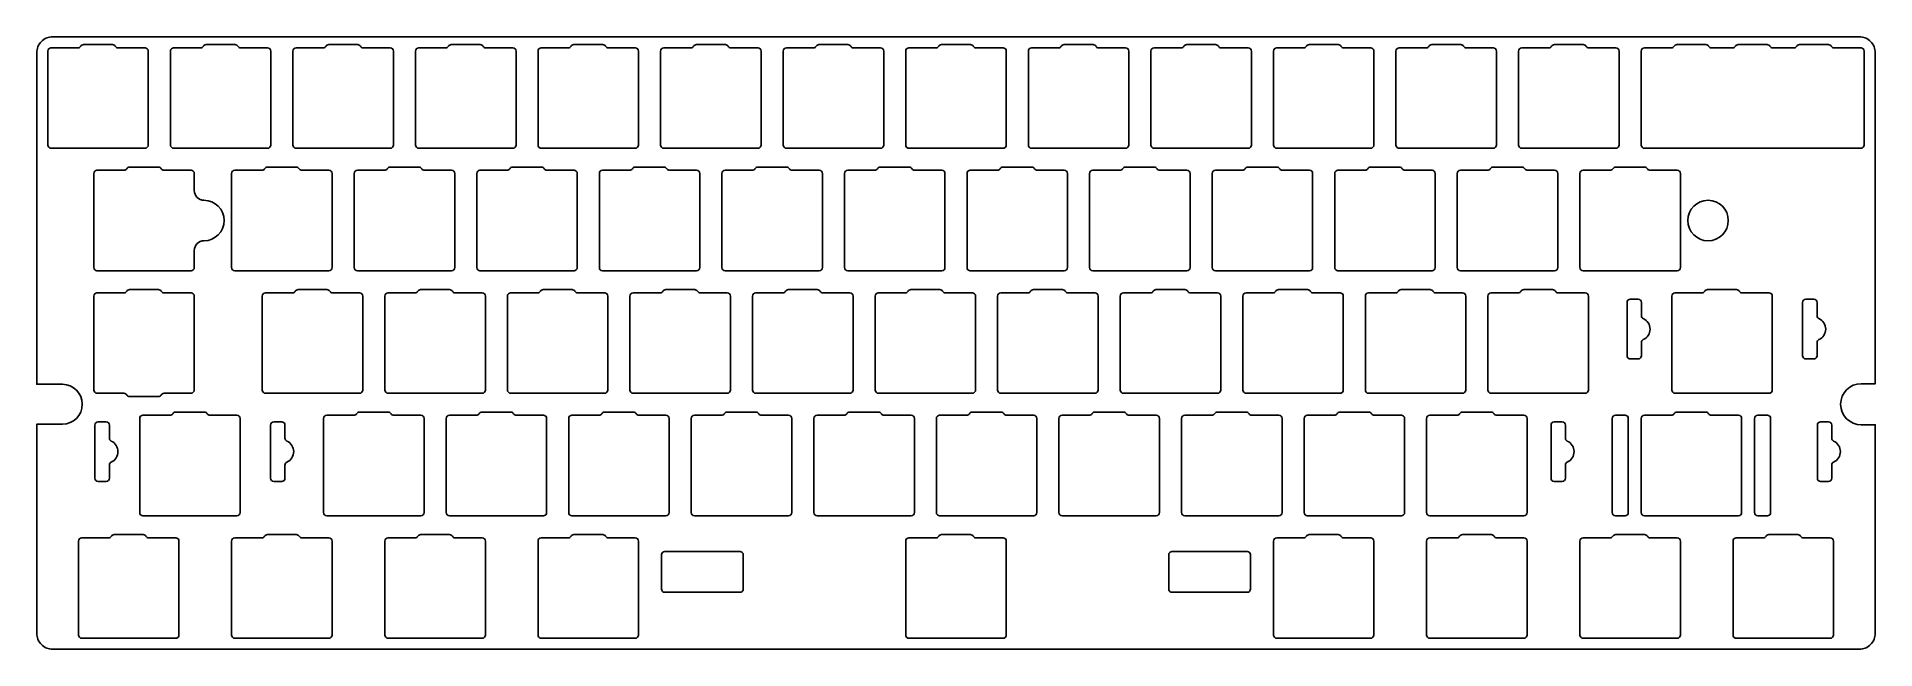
# Model space of a CAD drawing. Header units: millimetres. Extents: x 0 to 286, y -95 to 0.
import ezdxf

# ---------------------------------------------------------------- set-up
doc = ezdxf.new("R2010")
doc.units = ezdxf.units.MM
doc.layers.get('0').update_dxf_attribs({"linetype": 'CONTINUOUS'})

msp = doc.modelspace()

# ---------------------------------------------------------------- linework, layer by layer
for p, q in [((20.77, -16.84), (20.77, -2.22)), ((21.27, -1.72), (25.46, -1.72)), ((26.32, -1.22), (30.82, -1.22)), ((31.69, -1.72), (35.88, -1.72)), ((36.38, -2.22), (36.38, -16.84)), ((39.81, -16.84), (39.81, -2.22)), ((40.32, -1.72), (44.51, -1.72)), ((45.38, -1.22), (49.88, -1.22)), ((50.74, -1.72), (54.94, -1.72)), ((55.44, -2.22), (55.44, -16.84)), ((116.02, -16.84), (116.02, -2.22)), ((116.52, -1.72), (120.71, -1.72)), ((121.58, -1.22), (126.08, -1.22)), ((126.94, -1.72), (131.14, -1.72)), ((131.64, -2.22), (131.64, -16.84)), ((135.06, -16.84), (135.06, -2.22)), ((135.56, -1.72), (139.76, -1.72)), ((140.62, -1.22), (145.12, -1.22)), ((145.99, -1.72), (150.19, -1.72)), ((150.69, -2.22), (150.69, -16.84)), ((154.12, -16.84), (154.12, -2.22)), ((154.62, -1.72), (158.81, -1.72)), ((159.68, -1.22), (164.18, -1.22)), ((165.04, -1.72), (169.24, -1.72)), ((169.74, -2.22), (169.74, -16.84)), ((173.17, -16.84), (173.17, -2.22)), ((173.67, -1.72), (177.86, -1.72)), ((178.73, -1.22), (183.23, -1.22)), ((184.09, -1.72), (188.29, -1.72)), ((188.79, -2.22), (188.79, -16.84)), ((230.31, -16.84), (230.31, -2.22)), ((230.82, -1.72), (235.01, -1.72)), ((235.88, -1.22), (240.38, -1.22)), ((241.24, -1.72), (245.44, -1.72)), ((245.94, -2.22), (245.94, -16.84)), ((249.37, -16.84), (249.37, -2.22)), ((249.87, -1.72), (254.06, -1.72)), ((254.93, -1.22), (259.43, -1.22)), ((260.29, -1.72), (263.58, -1.72)), ((264.45, -1.22), (268.95, -1.22)), ((269.82, -1.72), (273.11, -1.72)), ((273.98, -1.22), (278.48, -1.22)), ((279.34, -1.72), (283.54, -1.72)), ((284.04, -2.22), (284.04, -16.84)), ((35.88, -17.34), (21.27, -17.34)), ((54.94, -17.34), (40.32, -17.34)), ((131.14, -17.34), (116.52, -17.34)), ((150.19, -17.34), (135.56, -17.34)), ((169.24, -17.34), (154.62, -17.34)), ((188.29, -17.34), (173.67, -17.34)), ((245.44, -17.34), (230.82, -17.34)), ((283.54, -17.34), (249.87, -17.34)), ((125.54, -35.89), (125.54, -21.27)), ((126.04, -20.77), (130.23, -20.77)), ((131.1, -20.27), (135.6, -20.27)), ((136.47, -20.77), (140.66, -20.77)), ((141.16, -21.27), (141.16, -35.89)), ((182.69, -35.89), (182.69, -21.27)), ((183.19, -20.77), (187.38, -20.77)), ((188.25, -20.27), (192.75, -20.27)), ((193.62, -20.77), (197.81, -20.77)), ((198.31, -21.27), (198.31, -35.89)), ((201.74, -35.89), (201.74, -21.27)), ((202.24, -20.77), (206.43, -20.77)), ((207.3, -20.27), (211.8, -20.27)), ((212.67, -20.77), (216.86, -20.77)), ((217.36, -21.27), (217.36, -35.89)), ((220.79, -35.89), (220.79, -21.27)), ((221.29, -20.77), (225.48, -20.77)), ((226.35, -20.27), (230.85, -20.27)), ((231.72, -20.77), (235.91, -20.77)), ((236.41, -21.27), (236.41, -35.89)), ((239.84, -35.89), (239.84, -21.27)), ((240.34, -20.77), (244.53, -20.77)), ((245.4, -20.27), (249.9, -20.27)), ((250.77, -20.77), (254.96, -20.77)), ((255.46, -21.27), (255.46, -35.89)), ((140.66, -36.39), (126.04, -36.39)), ((197.81, -36.39), (183.19, -36.39)), ((216.86, -36.39), (202.24, -36.39)), ((235.91, -36.39), (221.29, -36.39)), ((254.96, -36.39), (240.34, -36.39)), ((168.9, -39.82), (173.1, -39.82)), ((173.96, -39.32), (178.46, -39.32)), ((179.33, -39.82), (183.52, -39.82)), ((187.95, -39.82), (192.15, -39.82)), ((193.01, -39.32), (197.51, -39.32)), ((198.38, -39.82), (202.57, -39.82)), ((207, -39.82), (211.2, -39.82)), ((212.06, -39.32), (216.56, -39.32)), ((217.43, -39.82), (221.62, -39.82)), ((226.05, -39.82), (230.25, -39.82)), ((231.11, -39.32), (235.61, -39.32)), ((236.48, -39.82), (240.67, -39.82)), ((168.4, -54.94), (168.4, -40.32)), ((184.02, -40.32), (184.02, -54.94)), ((187.45, -54.94), (187.45, -40.32)), ((203.07, -40.32), (203.07, -54.94)), ((206.5, -54.94), (206.5, -40.32)), ((222.12, -40.32), (222.12, -54.94)), ((225.55, -54.94), (225.55, -40.32)), ((241.17, -40.32), (241.17, -54.94)), ((183.52, -55.44), (168.9, -55.44)), ((202.57, -55.44), (187.95, -55.44)), ((221.62, -55.44), (207, -55.44)), ((240.67, -55.44), (226.05, -55.44)), ((82.68, -73.99), (82.68, -59.37)), ((83.18, -58.87), (87.37, -58.87)), ((88.24, -58.37), (92.74, -58.37)), ((93.6, -58.87), (97.8, -58.87)), ((98.3, -59.37), (98.3, -73.99)), ((101.73, -73.99), (101.73, -59.37)), ((102.23, -58.87), (106.42, -58.87)), ((107.29, -58.37), (111.79, -58.37)), ((112.65, -58.87), (116.85, -58.87)), ((117.35, -59.37), (117.35, -73.99)), ((158.88, -73.99), (158.88, -59.37)), ((159.38, -58.87), (163.57, -58.87)), ((164.44, -58.37), (168.94, -58.37)), ((169.8, -58.87), (174, -58.87)), ((174.5, -59.37), (174.5, -73.99)), ((177.93, -73.99), (177.93, -59.37)), ((178.43, -58.87), (182.62, -58.87)), ((183.49, -58.37), (187.99, -58.37)), ((188.85, -58.87), (193.05, -58.87)), ((193.55, -59.37), (193.55, -73.99)), ((216.03, -73.99), (216.03, -59.37)), ((216.53, -58.87), (220.72, -58.87)), ((221.59, -58.37), (226.09, -58.37)), ((226.95, -58.87), (231.15, -58.87)), ((231.65, -59.37), (231.65, -73.99)), ((235.86, -59.88), (237.09, -59.88)), ((277.26, -59.88), (278.49, -59.88)), ((235.36, -68.65), (235.36, -60.38)), ((237.59, -60.38), (237.59, -62.43)), ((276.76, -68.65), (276.76, -60.38)), ((278.99, -60.38), (278.99, -62.43)), ((237.59, -66.6), (237.59, -68.65)), ((278.99, -66.6), (278.99, -68.65)), ((237.09, -69.15), (235.86, -69.15)), ((278.49, -69.15), (277.26, -69.15)), ((97.8, -74.49), (83.18, -74.49)), ((116.85, -74.49), (102.23, -74.49)), ((174, -74.49), (159.38, -74.49)), ((193.05, -74.49), (178.43, -74.49)), ((231.15, -74.49), (216.53, -74.49)), ((30.29, -93.04), (30.29, -78.42)), ((30.79, -77.92), (34.98, -77.92)), ((35.85, -77.42), (40.35, -77.42)), ((41.22, -77.92), (45.41, -77.92)), ((45.91, -78.42), (45.91, -93.04)), ((77.91, -93.04), (77.91, -78.42)), ((78.41, -77.92), (82.61, -77.92)), ((83.47, -77.42), (87.97, -77.42)), ((88.84, -77.92), (93.03, -77.92)), ((93.53, -78.42), (93.53, -93.04)), ((135.06, -93.04), (135.06, -78.42)), ((135.56, -77.92), (139.76, -77.92)), ((140.62, -77.42), (145.12, -77.42)), ((145.99, -77.92), (150.19, -77.92)), ((150.69, -78.42), (150.69, -93.04)), ((192.21, -93.04), (192.21, -78.42)), ((192.72, -77.92), (196.91, -77.92)), ((197.78, -77.42), (202.28, -77.42)), ((203.14, -77.92), (207.33, -77.92)), ((207.84, -78.42), (207.84, -93.04)), ((216.03, -93.04), (216.03, -78.42)), ((216.53, -77.92), (220.72, -77.92)), ((221.59, -77.42), (226.09, -77.42)), ((226.95, -77.92), (231.15, -77.92)), ((231.65, -78.42), (231.65, -93.04)), ((239.84, -93.04), (239.84, -78.42)), ((240.34, -77.92), (244.53, -77.92)), ((245.4, -77.42), (249.9, -77.42)), ((250.77, -77.92), (254.96, -77.92)), ((255.46, -78.42), (255.46, -93.04)), ((263.65, -93.04), (263.65, -78.42)), ((264.15, -77.92), (268.35, -77.92)), ((269.21, -77.42), (273.71, -77.42)), ((274.58, -77.92), (278.77, -77.92)), ((279.27, -78.42), (279.27, -93.04)), ((45.41, -93.54), (30.79, -93.54)), ((93.03, -93.54), (78.41, -93.54)), ((150.19, -93.54), (135.56, -93.54)), ((207.33, -93.54), (192.72, -93.54)), ((231.15, -93.54), (216.53, -93.54)), ((254.96, -93.54), (240.34, -93.54)), ((278.77, -93.54), (264.15, -93.54))]:
    msp.add_line(p, q)
for points in [[(283.25, 0), (2.5, 0, 0.414214), (0, -2.5), (0, -54.05), (3.98, -54.05, -1), (3.98, -60.25), (0, -60.25), (0, -92.75, 0.414214), (2.5, -95.25), (283.25, -95.25, 0.414214), (285.75, -92.75), (285.75, -60.35), (283.57, -60.35, -1), (283.57, -53.95), (285.75, -53.95), (285.75, -2.5, 0.414214)], [(2.21, -17.34), (16.83, -17.34, 0.414214), (17.33, -16.84), (17.33, -2.22, 0.414214), (16.83, -1.72), (12.64, -1.72, -0.267949), (12.21, -1.47, 0.267949), (11.78, -1.22), (7.28, -1.22, 0.267949), (6.84, -1.47, -0.267949), (6.41, -1.72), (2.21, -1.72, 0.414214), (1.71, -2.22), (1.71, -16.84, 0.414214)], [(73.99, -1.72), (69.79, -1.72, -0.267949), (69.36, -1.47, 0.267949), (68.92, -1.22), (64.43, -1.22, 0.267949), (63.99, -1.47, -0.267949), (63.56, -1.72), (59.36, -1.72, 0.414214), (58.86, -2.22), (58.86, -16.84, 0.414214), (59.36, -17.34), (73.99, -17.34, 0.414214), (74.49, -16.84), (74.49, -2.22, 0.414214)], [(87.97, -1.22), (83.47, -1.22, 0.267949), (83.04, -1.47, -0.267949), (82.61, -1.72), (78.41, -1.72, 0.414214), (77.91, -2.22), (77.91, -16.84, 0.414214), (78.41, -17.34), (93.03, -17.34, 0.414214), (93.53, -16.84), (93.53, -2.22, 0.414214), (93.03, -1.72), (88.84, -1.72, -0.267949), (88.41, -1.47, 0.267949)], [(97.47, -17.34), (112.09, -17.34, 0.414214), (112.59, -16.84), (112.59, -2.22, 0.414214), (112.09, -1.72), (107.89, -1.72, -0.267949), (107.46, -1.47, 0.267949), (107.03, -1.22), (102.53, -1.22, 0.267949), (102.09, -1.47, -0.267949), (101.66, -1.72), (97.47, -1.72, 0.414214), (96.97, -2.22), (96.97, -16.84, 0.414214)], [(192.72, -17.34, -0.414214), (192.21, -16.84), (192.21, -2.22, -0.414214), (192.72, -1.72), (196.91, -1.72, 0.267949), (197.34, -1.47, -0.267949), (197.78, -1.22), (202.28, -1.22, -0.267949), (202.71, -1.47, 0.267949), (203.14, -1.72), (207.33, -1.72, -0.414214), (207.84, -2.22), (207.84, -16.84, -0.414214), (207.33, -17.34)], [(215.96, -1.72), (211.77, -1.72, 0.414214), (211.26, -2.22), (211.26, -16.84, 0.414214), (211.77, -17.34), (226.39, -17.34, 0.414214), (226.89, -16.84), (226.89, -2.22, 0.414214), (226.39, -1.72), (222.19, -1.72, -0.267949), (221.76, -1.47, 0.267949), (221.33, -1.22), (216.83, -1.22, 0.267949), (216.39, -1.47, -0.267949)], [(18.92, -20.27), (14.42, -20.27, 0.267949), (13.99, -20.52, -0.267949), (13.55, -20.77), (9.36, -20.77, 0.414214), (8.86, -21.27), (8.86, -35.89, 0.414214), (9.36, -36.39), (23.98, -36.39, 0.414214), (24.48, -35.89), (24.48, -33.23, -0.414214), (25.98, -31.73), (25.99, -31.73, 1), (25.99, -25.43), (25.98, -25.43, -0.414214), (24.48, -23.93), (24.48, -21.27, 0.414214), (23.98, -20.77), (19.78, -20.77, -0.267949), (19.35, -20.52, 0.267949)], [(30.79, -36.39), (45.41, -36.39, 0.414214), (45.91, -35.89), (45.91, -21.27, 0.414214), (45.41, -20.77), (41.22, -20.77, -0.267949), (40.78, -20.52, 0.267949), (40.35, -20.27), (35.85, -20.27, 0.267949), (35.42, -20.52, -0.267949), (34.98, -20.77), (30.79, -20.77, 0.414214), (30.29, -21.27), (30.29, -35.89, 0.414214)], [(64.96, -35.89, -0.414214), (64.46, -36.39), (49.84, -36.39, -0.414214), (49.34, -35.89), (49.34, -21.27, -0.414214), (49.84, -20.77), (54.03, -20.77, 0.267949), (54.47, -20.52, -0.267949), (54.9, -20.27), (59.4, -20.27, -0.267949), (59.83, -20.52, 0.267949), (60.27, -20.77), (64.46, -20.77, -0.414214), (64.96, -21.27)], [(68.89, -36.39), (83.51, -36.39, 0.414214), (84.01, -35.89), (84.01, -21.27, 0.414214), (83.51, -20.77), (79.32, -20.77, -0.267949), (78.88, -20.52, 0.267949), (78.45, -20.27), (73.95, -20.27, 0.267949), (73.52, -20.52, -0.267949), (73.08, -20.77), (68.89, -20.77, 0.414214), (68.39, -21.27), (68.39, -35.89, 0.414214)], [(103.06, -35.89, -0.414214), (102.56, -36.39), (87.94, -36.39, -0.414214), (87.44, -35.89), (87.44, -21.27, -0.414214), (87.94, -20.77), (92.13, -20.77, 0.267949), (92.57, -20.52, -0.267949), (93, -20.27), (97.5, -20.27, -0.267949), (97.93, -20.52, 0.267949), (98.37, -20.77), (102.56, -20.77, -0.414214), (103.06, -21.27)], [(121.61, -20.77, -0.414214), (122.11, -21.27), (122.11, -35.89, -0.414214), (121.61, -36.39), (106.99, -36.39, -0.414214), (106.49, -35.89), (106.49, -21.27, -0.414214), (106.99, -20.77), (111.18, -20.77, 0.267949), (111.62, -20.52, -0.267949), (112.05, -20.27), (116.55, -20.27, -0.267949), (116.98, -20.52, 0.267949), (117.42, -20.77)], [(160.21, -35.89), (160.21, -21.27, 0.414214), (159.71, -20.77), (155.52, -20.77, -0.267949), (155.08, -20.52, 0.267949), (154.65, -20.27), (150.15, -20.27, 0.267949), (149.72, -20.52, -0.267949), (149.28, -20.77), (145.09, -20.77, 0.414214), (144.59, -21.27), (144.59, -35.89, 0.414214), (145.09, -36.39), (159.71, -36.39, 0.414214)], [(179.26, -35.89, -0.414214), (178.76, -36.39), (164.14, -36.39, -0.414214), (163.64, -35.89), (163.64, -21.27, -0.414214), (164.14, -20.77), (168.33, -20.77, 0.267949), (168.77, -20.52, -0.267949), (169.2, -20.27), (173.7, -20.27, -0.267949), (174.13, -20.52, 0.267949), (174.57, -20.77), (178.76, -20.77, -0.414214), (179.26, -21.27)], [(24.48, -54.94), (24.48, -40.32, 0.414214), (23.98, -39.82), (19.78, -39.82, -0.267949), (19.35, -39.57, 0.267949), (18.92, -39.32), (14.42, -39.32, 0.267949), (13.99, -39.57, -0.267949), (13.55, -39.82), (9.36, -39.82, 0.414214), (8.86, -40.32), (8.86, -54.94, 0.414214), (9.36, -55.44), (13.55, -55.44, -0.267949), (13.99, -55.69, 0.267949), (14.42, -55.94), (18.92, -55.94, 0.267949), (19.35, -55.69, -0.267949), (19.78, -55.44), (23.98, -55.44, 0.414214)], [(39.75, -39.82), (35.55, -39.82, 0.414214), (35.05, -40.32), (35.05, -54.94, 0.414214), (35.55, -55.44), (50.17, -55.44, 0.414214), (50.67, -54.94), (50.67, -40.32, 0.414214), (50.17, -39.82), (45.98, -39.82, -0.267949), (45.55, -39.57, 0.267949), (45.11, -39.32), (40.61, -39.32, 0.267949), (40.18, -39.57, -0.267949)], [(69.22, -39.82, -0.414214), (69.72, -40.32), (69.72, -54.94, -0.414214), (69.22, -55.44), (54.6, -55.44, -0.414214), (54.1, -54.94), (54.1, -40.32, -0.414214), (54.6, -39.82), (58.8, -39.82, 0.267949), (59.23, -39.57, -0.267949), (59.66, -39.32), (64.16, -39.32, -0.267949), (64.6, -39.57, 0.267949), (65.03, -39.82)], [(73.15, -40.32), (73.15, -54.94, 0.414214), (73.65, -55.44), (88.27, -55.44, 0.414214), (88.77, -54.94), (88.77, -40.32, 0.414214), (88.27, -39.82), (84.08, -39.82, -0.267949), (83.65, -39.57, 0.267949), (83.21, -39.32), (78.71, -39.32, 0.267949), (78.28, -39.57, -0.267949), (77.85, -39.82), (73.65, -39.82, 0.414214)], [(107.32, -39.82), (103.13, -39.82, -0.267949), (102.7, -39.57, 0.267949), (102.26, -39.32), (97.76, -39.32, 0.267949), (97.33, -39.57, -0.267949), (96.9, -39.82), (92.7, -39.82, 0.414214), (92.2, -40.32), (92.2, -54.94, 0.414214), (92.7, -55.44), (107.32, -55.44, 0.414214), (107.82, -54.94), (107.82, -40.32, 0.414214)], [(111.75, -55.44, -0.414214), (111.25, -54.94), (111.25, -40.32, -0.414214), (111.75, -39.82), (115.95, -39.82, 0.267949), (116.38, -39.57, -0.267949), (116.81, -39.32), (121.31, -39.32, -0.267949), (121.75, -39.57, 0.267949), (122.18, -39.82), (126.37, -39.82, -0.414214), (126.87, -40.32), (126.87, -54.94, -0.414214), (126.37, -55.44)], [(145.92, -54.94, -0.414214), (145.42, -55.44), (130.8, -55.44, -0.414214), (130.3, -54.94), (130.3, -40.32, -0.414214), (130.8, -39.82), (135, -39.82, 0.267949), (135.43, -39.57, -0.267949), (135.86, -39.32), (140.36, -39.32, -0.267949), (140.8, -39.57, 0.267949), (141.23, -39.82), (145.42, -39.82, -0.414214), (145.92, -40.32)], [(149.85, -55.44), (164.47, -55.44, 0.414214), (164.97, -54.94), (164.97, -40.32, 0.414214), (164.47, -39.82), (160.28, -39.82, -0.267949), (159.85, -39.57, 0.267949), (159.41, -39.32), (154.91, -39.32, 0.267949), (154.48, -39.57, -0.267949), (154.05, -39.82), (149.85, -39.82, 0.414214), (149.35, -40.32), (149.35, -54.94, 0.414214)], [(254.13, -40.32), (254.13, -54.94, 0.414214), (254.63, -55.44), (269.25, -55.44, 0.414214), (269.75, -54.94), (269.75, -40.32, 0.414214), (269.25, -39.82), (265.05, -39.82, -0.267949), (264.62, -39.57, 0.267949), (264.19, -39.32), (259.69, -39.32, 0.267949), (259.25, -39.57, -0.267949), (258.82, -39.82), (254.63, -39.82, 0.414214)], [(247.17, -41.33), (247.17, -49.6, 0.414214), (247.67, -50.1), (248.9, -50.1, 0.414214), (249.4, -49.6), (249.4, -47.55, -0.29455), (249.7, -47.1, 0.645066), (249.7, -43.84, -0.29455), (249.4, -43.38), (249.4, -41.33, 0.414214), (248.9, -40.83), (247.67, -40.83, 0.414214)], [(274.97, -50.1, -0.414214), (274.47, -49.6), (274.47, -41.33, -0.414214), (274.97, -40.83), (276.21, -40.83, -0.414214), (276.71, -41.33), (276.71, -43.38, 0.29455), (277, -43.84, -0.645066), (277, -47.1, 0.29455), (276.71, -47.55), (276.71, -49.6, -0.414214), (276.21, -50.1)], [(9.04, -60.38, -0.414214), (9.54, -59.88), (10.78, -59.88, -0.414214), (11.28, -60.38), (11.28, -62.43, 0.29455), (11.57, -62.89, -0.645066), (11.57, -66.15, 0.29455), (11.28, -66.6), (11.28, -68.65, -0.414214), (10.78, -69.15), (9.54, -69.15, -0.414214), (9.04, -68.65)], [(16.5, -74.49), (31.12, -74.49, 0.414214), (31.62, -73.99), (31.62, -59.37, 0.414214), (31.12, -58.87), (26.93, -58.87, -0.267949), (26.5, -58.62, 0.267949), (26.06, -58.37), (21.56, -58.37, 0.267949), (21.13, -58.62, -0.267949), (20.7, -58.87), (16.5, -58.87, 0.414214), (16, -59.37), (16, -73.99, 0.414214)], [(38.58, -68.65, -0.414214), (38.08, -69.15), (36.85, -69.15, -0.414214), (36.35, -68.65), (36.35, -60.38, -0.414214), (36.85, -59.88), (38.08, -59.88, -0.414214), (38.58, -60.38), (38.58, -62.43, 0.29455), (38.88, -62.89, -0.645066), (38.88, -66.15, 0.29455), (38.58, -66.6)], [(49.7, -58.62, -0.267949), (49.27, -58.87), (45.08, -58.87, 0.414214), (44.58, -59.37), (44.58, -73.99, 0.414214), (45.08, -74.49), (59.7, -74.49, 0.414214), (60.2, -73.99), (60.2, -59.37, 0.414214), (59.7, -58.87), (55.5, -58.87, -0.267949), (55.07, -58.62, 0.267949), (54.64, -58.37), (50.14, -58.37, 0.267949)], [(68.75, -58.62, -0.267949), (68.32, -58.87), (64.13, -58.87, 0.414214), (63.63, -59.37), (63.63, -73.99, 0.414214), (64.13, -74.49), (78.75, -74.49, 0.414214), (79.25, -73.99), (79.25, -59.37, 0.414214), (78.75, -58.87), (74.55, -58.87, -0.267949), (74.12, -58.62, 0.267949), (73.69, -58.37), (69.19, -58.37, 0.267949)], [(130.84, -58.37, -0.267949), (131.27, -58.62, 0.267949), (131.7, -58.87), (135.9, -58.87, -0.414214), (136.4, -59.37), (136.4, -73.99, -0.414214), (135.9, -74.49), (121.28, -74.49, -0.414214), (120.78, -73.99), (120.78, -59.37, -0.414214), (121.28, -58.87), (125.47, -58.87, 0.267949), (125.9, -58.62, -0.267949), (126.34, -58.37)], [(155.45, -73.99, -0.414214), (154.95, -74.49), (140.33, -74.49, -0.414214), (139.83, -73.99), (139.83, -59.37, -0.414214), (140.33, -58.87), (144.52, -58.87, 0.267949), (144.95, -58.62, -0.267949), (145.39, -58.37), (149.89, -58.37, -0.267949), (150.32, -58.62, 0.267949), (150.75, -58.87), (154.95, -58.87, -0.414214), (155.45, -59.37)], [(212.1, -58.87), (207.9, -58.87, -0.267949), (207.47, -58.62, 0.267949), (207.04, -58.37), (202.54, -58.37, 0.267949), (202.1, -58.62, -0.267949), (201.67, -58.87), (197.48, -58.87, 0.414214), (196.98, -59.37), (196.98, -73.99, 0.414214), (197.48, -74.49), (212.1, -74.49, 0.414214), (212.6, -73.99), (212.6, -59.37, 0.414214)], [(245.37, -74.49), (246.87, -74.49, 0.414214), (247.37, -73.99), (247.37, -59.37, 0.414214), (246.87, -58.87), (245.37, -58.87, 0.414214), (244.87, -59.37), (244.87, -73.99, 0.414214)], [(264.99, -73.99), (264.99, -59.37, 0.414214), (264.49, -58.87), (260.29, -58.87, -0.267949), (259.86, -58.62, 0.267949), (259.43, -58.37), (254.93, -58.37, 0.267949), (254.49, -58.62, -0.267949), (254.06, -58.87), (249.87, -58.87, 0.414214), (249.37, -59.37), (249.37, -73.99, 0.414214), (249.87, -74.49), (264.49, -74.49, 0.414214)], [(268.99, -58.87), (267.49, -58.87, 0.414214), (266.99, -59.37), (266.99, -73.99, 0.414214), (267.49, -74.49), (268.99, -74.49, 0.414214), (269.49, -73.99), (269.49, -59.37, 0.414214)], [(22.1, -93.04), (22.1, -78.42, 0.414214), (21.6, -77.92), (17.4, -77.92, -0.267949), (16.97, -77.67, 0.267949), (16.54, -77.42), (12.04, -77.42, 0.267949), (11.6, -77.67, -0.267949), (11.17, -77.92), (6.98, -77.92, 0.414214), (6.48, -78.42), (6.48, -93.04, 0.414214), (6.98, -93.54), (21.6, -93.54, 0.414214)], [(59.23, -77.67, -0.267949), (58.8, -77.92), (54.6, -77.92, 0.414214), (54.1, -78.42), (54.1, -93.04, 0.414214), (54.6, -93.54), (69.22, -93.54, 0.414214), (69.72, -93.04), (69.72, -78.42, 0.414214), (69.22, -77.92), (65.03, -77.92, -0.267949), (64.6, -77.67, 0.267949), (64.16, -77.42), (59.66, -77.42, 0.267949)], [(97.61, -86.39), (109.31, -86.39, 0.414214), (109.81, -85.89), (109.81, -80.54, 0.414214), (109.31, -80.04), (97.61, -80.04, 0.414214), (97.11, -80.54), (97.11, -85.89, 0.414214)], [(175.94, -80.54), (175.94, -85.89, 0.414214), (176.44, -86.39), (188.14, -86.39, 0.414214), (188.64, -85.89), (188.64, -80.54, 0.414214), (188.14, -80.04), (176.44, -80.04, 0.414214)]]:
    msp.add_lwpolyline(points, format="xyb", close=True)
msp.add_circle((259.76, -28.58), 3.15)
for centre, radius, start, end in [((21.27, -2.22), 0.5, 90, 180), ((25.46, -1.22), 0.5, 270, 330), ((26.32, -1.72), 0.5, 90, 150), ((30.82, -1.72), 0.5, 30, 90), ((31.69, -1.22), 0.5, 210, 270), ((35.88, -2.22), 0.5, 0, 90), ((40.32, -2.22), 0.5, 90, 180), ((44.51, -1.22), 0.5, 270, 330), ((45.38, -1.72), 0.5, 90, 150), ((49.88, -1.72), 0.5, 30, 90), ((50.74, -1.22), 0.5, 210, 270), ((54.94, -2.22), 0.5, 0, 90), ((116.52, -2.22), 0.5, 90, 180), ((120.71, -1.22), 0.5, 270, 330), ((121.58, -1.72), 0.5, 90, 150), ((126.08, -1.72), 0.5, 30, 90), ((126.94, -1.22), 0.5, 210, 270), ((131.14, -2.22), 0.5, 0, 90), ((135.56, -2.22), 0.5, 90, 180), ((139.76, -1.22), 0.5, 270, 330), ((140.62, -1.72), 0.5, 90, 150), ((145.12, -1.72), 0.5, 30, 90), ((145.99, -1.22), 0.5, 210, 270), ((150.19, -2.22), 0.5, 0, 90), ((154.62, -2.22), 0.5, 90, 180), ((158.81, -1.22), 0.5, 270, 330), ((159.68, -1.72), 0.5, 90, 150), ((164.18, -1.72), 0.5, 30, 90), ((165.04, -1.22), 0.5, 210, 270), ((169.24, -2.22), 0.5, 0, 90), ((173.67, -2.22), 0.5, 90, 180), ((177.86, -1.22), 0.5, 270, 330), ((178.73, -1.72), 0.5, 90, 150), ((183.23, -1.72), 0.5, 30, 90), ((184.09, -1.22), 0.5, 210, 270), ((188.29, -2.22), 0.5, 0, 90), ((230.82, -2.22), 0.5, 90, 180), ((235.01, -1.22), 0.5, 270, 330), ((235.88, -1.72), 0.5, 90, 150), ((240.38, -1.72), 0.5, 30, 90), ((241.24, -1.22), 0.5, 210, 270), ((245.44, -2.22), 0.5, 0, 90), ((249.87, -2.22), 0.5, 90, 180), ((254.06, -1.22), 0.5, 270, 330), ((254.93, -1.72), 0.5, 90, 150), ((259.43, -1.72), 0.5, 30, 90), ((260.29, -1.22), 0.5, 210, 270), ((263.58, -1.22), 0.5, 270, 330), ((264.45, -1.72), 0.5, 90, 150), ((268.95, -1.72), 0.5, 30, 90), ((269.82, -1.22), 0.5, 210, 270), ((273.11, -1.22), 0.5, 270, 330), ((273.98, -1.72), 0.5, 90, 150), ((278.48, -1.72), 0.5, 30, 90), ((279.34, -1.22), 0.5, 210, 270), ((283.54, -2.22), 0.5, 0, 90), ((21.27, -16.84), 0.5, 180, 270), ((35.88, -16.84), 0.5, -90, 0), ((40.32, -16.84), 0.5, 180, 270), ((54.94, -16.84), 0.5, -90, 0), ((116.52, -16.84), 0.5, 180, 270), ((131.14, -16.84), 0.5, -90, 0), ((135.56, -16.84), 0.5, 180, 270), ((150.19, -16.84), 0.5, -90, 0), ((154.62, -16.84), 0.5, 180, 270), ((169.24, -16.84), 0.5, -90, 0), ((173.67, -16.84), 0.5, 180, 270), ((188.29, -16.84), 0.5, -90, 0), ((230.82, -16.84), 0.5, 180, 270), ((245.44, -16.84), 0.5, -90, 0), ((249.87, -16.84), 0.5, 180, 270), ((283.54, -16.84), 0.5, -90, 0), ((126.04, -21.27), 0.5, 90, 180), ((130.23, -20.27), 0.5, 270, 330), ((131.1, -20.77), 0.5, 90, 150), ((135.6, -20.77), 0.5, 30, 90), ((136.47, -20.27), 0.5, 210, 270), ((140.66, -21.27), 0.5, 0, 90), ((183.19, -21.27), 0.5, 90, 180), ((187.38, -20.27), 0.5, 270, 330), ((188.25, -20.77), 0.5, 90, 150), ((192.75, -20.77), 0.5, 30, 90), ((193.62, -20.27), 0.5, 210, 270), ((197.81, -21.27), 0.5, 0, 90), ((202.24, -21.27), 0.5, 90, 180), ((206.43, -20.27), 0.5, 270, 330), ((207.3, -20.77), 0.5, 90, 150), ((211.8, -20.77), 0.5, 30, 90), ((212.67, -20.27), 0.5, 210, 270), ((216.86, -21.27), 0.5, 0, 90), ((221.29, -21.27), 0.5, 90, 180), ((225.48, -20.27), 0.5, 270, 330), ((226.35, -20.77), 0.5, 90, 150), ((230.85, -20.77), 0.5, 30, 90), ((231.72, -20.27), 0.5, 210, 270), ((235.91, -21.27), 0.5, 0, 90), ((240.34, -21.27), 0.5, 90, 180), ((244.53, -20.27), 0.5, 270, 330), ((245.4, -20.77), 0.5, 90, 150), ((249.9, -20.77), 0.5, 30, 90), ((250.77, -20.27), 0.5, 210, 270), ((254.96, -21.27), 0.5, 0, 90), ((126.04, -35.89), 0.5, 180, 270), ((140.66, -35.89), 0.5, -90, 0), ((183.19, -35.89), 0.5, 180, 270), ((197.81, -35.89), 0.5, -90, 0), ((202.24, -35.89), 0.5, 180, 270), ((216.86, -35.89), 0.5, -90, 0), ((221.29, -35.89), 0.5, 180, 270), ((235.91, -35.89), 0.5, -90, 0), ((240.34, -35.89), 0.5, 180, 270), ((254.96, -35.89), 0.5, -90, 0), ((168.9, -40.32), 0.5, 90, 180), ((173.1, -39.32), 0.5, 270, 330), ((173.96, -39.82), 0.5, 90, 150), ((178.46, -39.82), 0.5, 30, 90), ((179.33, -39.32), 0.5, 210, 270), ((183.52, -40.32), 0.5, 0, 90), ((187.95, -40.32), 0.5, 90, 180), ((192.15, -39.32), 0.5, 270, 330), ((193.01, -39.82), 0.5, 90, 150), ((197.51, -39.82), 0.5, 30, 90), ((198.38, -39.32), 0.5, 210, 270), ((202.57, -40.32), 0.5, 0, 90), ((207, -40.32), 0.5, 90, 180), ((211.2, -39.32), 0.5, 270, 330), ((212.06, -39.82), 0.5, 90, 150), ((216.56, -39.82), 0.5, 30, 90), ((217.43, -39.32), 0.5, 210, 270), ((221.62, -40.32), 0.5, 0, 90), ((226.05, -40.32), 0.5, 90, 180), ((230.25, -39.32), 0.5, 270, 330), ((231.11, -39.82), 0.5, 90, 150), ((235.61, -39.82), 0.5, 30, 90), ((236.48, -39.32), 0.5, 210, 270), ((240.67, -40.32), 0.5, 0, 90), ((168.9, -54.94), 0.5, 180, 270), ((183.52, -54.94), 0.5, -90, 0), ((187.95, -54.94), 0.5, 180, 270), ((202.57, -54.94), 0.5, -90, 0), ((207, -54.94), 0.5, 180, 270), ((221.62, -54.94), 0.5, -90, 0), ((226.05, -54.94), 0.5, 180, 270), ((240.67, -54.94), 0.5, -90, 0), ((83.18, -59.37), 0.5, 90, 180), ((87.37, -58.37), 0.5, 270, 330), ((88.24, -58.87), 0.5, 90, 150), ((92.74, -58.87), 0.5, 30, 90), ((93.6, -58.37), 0.5, 210, 270), ((97.8, -59.37), 0.5, 0, 90), ((102.23, -59.37), 0.5, 90, 180), ((106.42, -58.37), 0.5, 270, 330), ((107.29, -58.87), 0.5, 90, 150), ((111.79, -58.87), 0.5, 30, 90), ((112.65, -58.37), 0.5, 210, 270), ((116.85, -59.37), 0.5, 0, 90), ((159.38, -59.37), 0.5, 90, 180), ((163.57, -58.37), 0.5, 270, 330), ((164.44, -58.87), 0.5, 90, 150), ((168.94, -58.87), 0.5, 30, 90), ((169.8, -58.37), 0.5, 210, 270), ((174, -59.37), 0.5, 0, 90), ((178.43, -59.37), 0.5, 90, 180), ((182.62, -58.37), 0.5, 270, 330), ((183.49, -58.87), 0.5, 90, 150), ((187.99, -58.87), 0.5, 30, 90), ((188.85, -58.37), 0.5, 210, 270), ((193.05, -59.37), 0.5, 0, 90), ((216.53, -59.37), 0.5, 90, 180), ((220.72, -58.37), 0.5, 270, 330), ((221.59, -58.87), 0.5, 90, 150), ((226.09, -58.87), 0.5, 30, 90), ((226.95, -58.37), 0.5, 210, 270), ((231.15, -59.37), 0.5, 0, 90), ((235.86, -60.38), 0.5, 90, 180), ((237.09, -60.38), 0.5, 0, 90), ((277.26, -60.38), 0.5, 90, 180), ((278.49, -60.38), 0.5, 0, 90), ((238.09, -62.43), 0.5, 180, 245.6494), ((279.49, -62.43), 0.5, 180, 245.6494), ((237.15, -64.52), 1.79, -65.6494, 65.6494), ((278.55, -64.52), 1.79, -65.6494, 65.6494), ((238.09, -66.6), 0.5, 114.3506, 180), ((279.49, -66.6), 0.5, 114.3506, 180), ((235.86, -68.65), 0.5, 180, 270), ((237.09, -68.65), 0.5, -90, 0), ((277.26, -68.65), 0.5, 180, 270), ((278.49, -68.65), 0.5, -90, 0), ((83.18, -73.99), 0.5, 180, 270), ((97.8, -73.99), 0.5, -90, 0), ((102.23, -73.99), 0.5, 180, 270), ((116.85, -73.99), 0.5, -90, 0), ((159.38, -73.99), 0.5, 180, 270), ((174, -73.99), 0.5, -90, 0), ((178.43, -73.99), 0.5, 180, 270), ((193.05, -73.99), 0.5, -90, 0), ((216.53, -73.99), 0.5, 180, 270), ((231.15, -73.99), 0.5, -90, 0), ((30.79, -78.42), 0.5, 90, 180), ((34.98, -77.42), 0.5, 270, 330), ((35.85, -77.92), 0.5, 90, 150), ((40.35, -77.92), 0.5, 30, 90), ((41.22, -77.42), 0.5, 210, 270), ((45.41, -78.42), 0.5, 0, 90), ((78.41, -78.42), 0.5, 90, 180), ((82.61, -77.42), 0.5, 270, 330), ((83.47, -77.92), 0.5, 90, 150), ((87.97, -77.92), 0.5, 30, 90), ((88.84, -77.42), 0.5, 210, 270), ((93.03, -78.42), 0.5, 0, 90), ((135.56, -78.42), 0.5, 90, 180), ((139.76, -77.42), 0.5, 270, 330), ((140.62, -77.92), 0.5, 90, 150), ((145.12, -77.92), 0.5, 30, 90), ((145.99, -77.42), 0.5, 210, 270), ((150.19, -78.42), 0.5, 0, 90), ((192.72, -78.42), 0.5, 90, 180), ((196.91, -77.42), 0.5, 270, 330), ((197.78, -77.92), 0.5, 90, 150), ((202.28, -77.92), 0.5, 30, 90), ((203.14, -77.42), 0.5, 210, 270), ((207.33, -78.42), 0.5, 0, 90), ((216.53, -78.42), 0.5, 90, 180), ((220.72, -77.42), 0.5, 270, 330), ((221.59, -77.92), 0.5, 90, 150), ((226.09, -77.92), 0.5, 30, 90), ((226.95, -77.42), 0.5, 210, 270), ((231.15, -78.42), 0.5, 0, 90), ((240.34, -78.42), 0.5, 90, 180), ((244.53, -77.42), 0.5, 270, 330), ((245.4, -77.92), 0.5, 90, 150), ((249.9, -77.92), 0.5, 30, 90), ((250.77, -77.42), 0.5, 210, 270), ((254.96, -78.42), 0.5, 0, 90), ((264.15, -78.42), 0.5, 90, 180), ((268.35, -77.42), 0.5, 270, 330), ((269.21, -77.92), 0.5, 90, 150), ((273.71, -77.92), 0.5, 30, 90), ((274.58, -77.42), 0.5, 210, 270), ((278.77, -78.42), 0.5, 0, 90), ((30.79, -93.04), 0.5, 180, 270), ((45.41, -93.04), 0.5, -90, 0), ((78.41, -93.04), 0.5, 180, 270), ((93.03, -93.04), 0.5, -90, 0), ((135.56, -93.04), 0.5, 180, 270), ((150.19, -93.04), 0.5, -90, 0), ((192.72, -93.04), 0.5, 180, 270), ((207.33, -93.04), 0.5, -90, 0), ((216.53, -93.04), 0.5, 180, 270), ((231.15, -93.04), 0.5, -90, 0), ((240.34, -93.04), 0.5, 180, 270), ((254.96, -93.04), 0.5, -90, 0), ((264.15, -93.04), 0.5, 180, 270), ((278.77, -93.04), 0.5, -90, 0)]:
    msp.add_arc(centre, radius, start, end)

doc.saveas('drawing.dxf')
